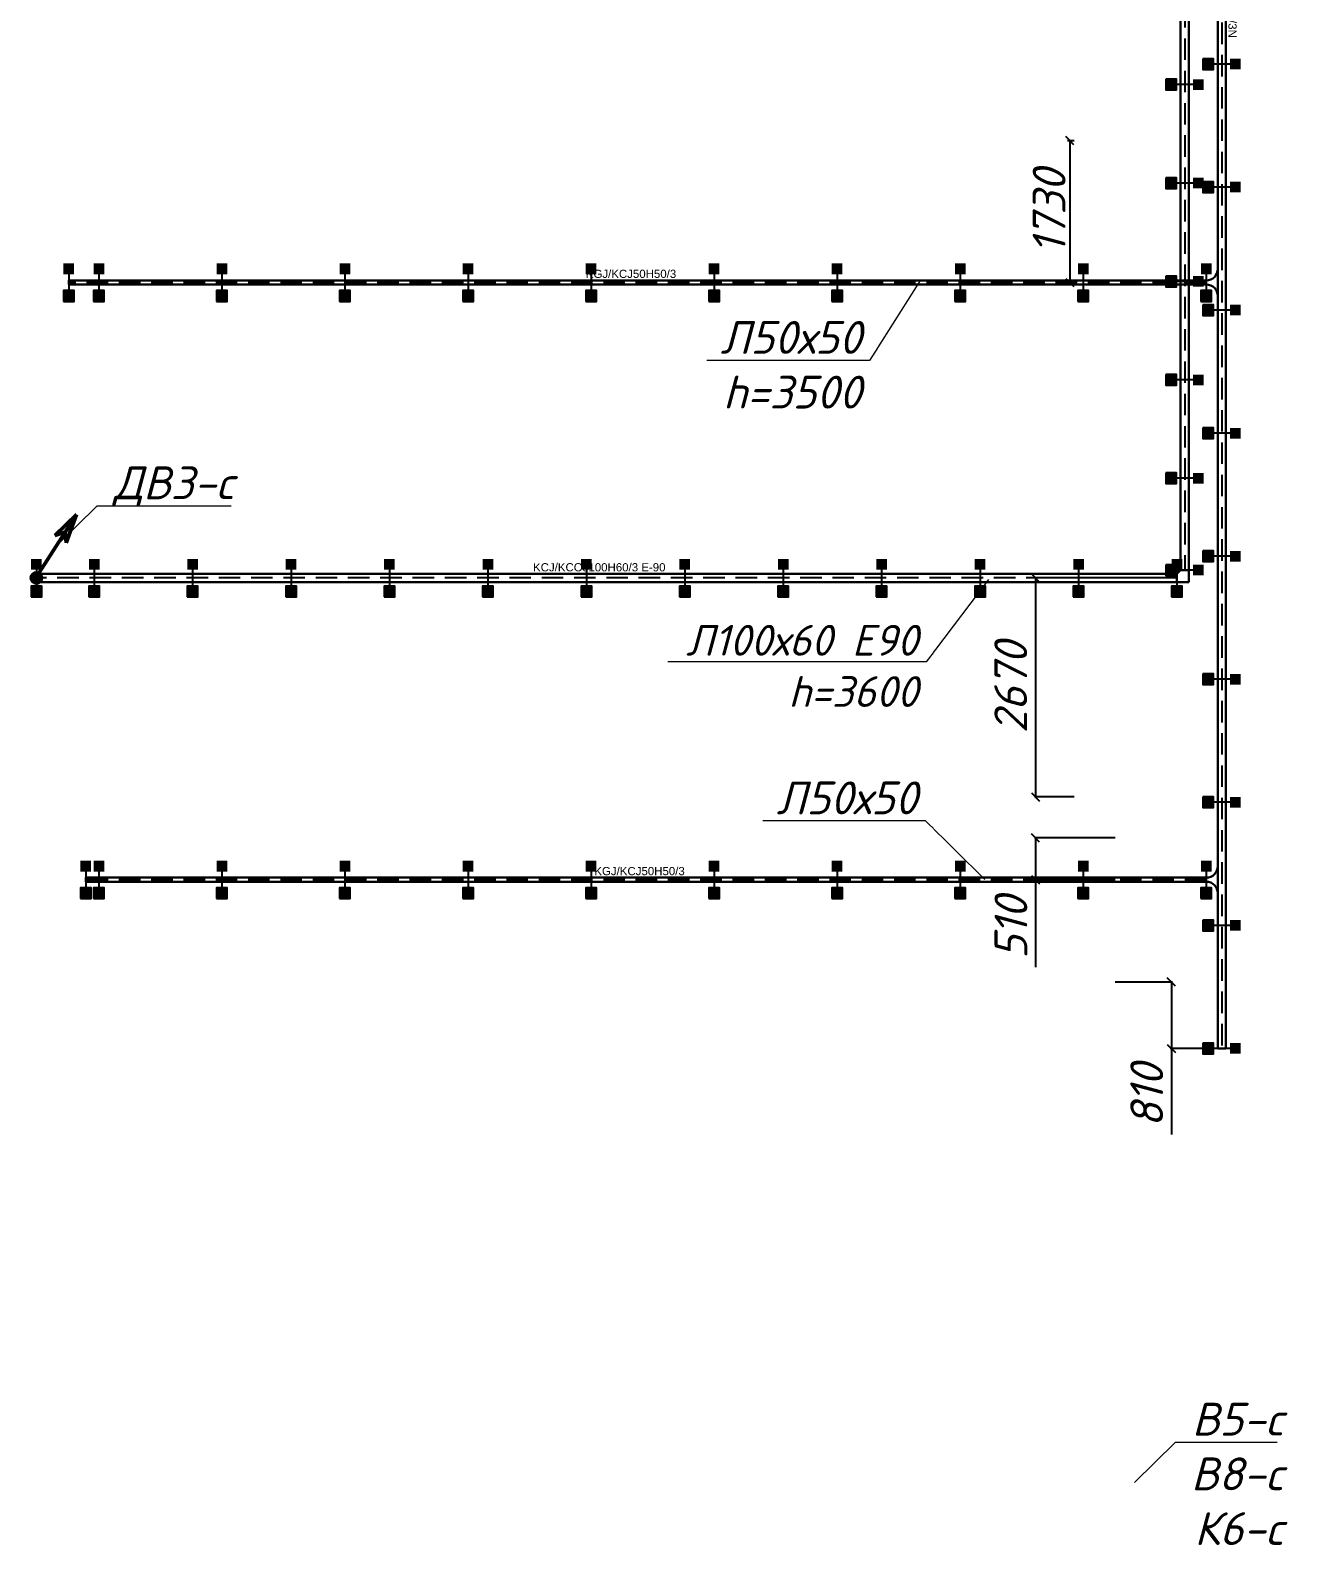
# Model space of a CAD drawing. Extents: x 221643 to 289394, y 86804 to 109436.
# Drawn here: x 244672 to 246218, y 100156 to 102022 of the extents above; entities that cross this region are included whole.
import ezdxf
from ezdxf import colors
from ezdxf.entities.mleader import LeaderData, LeaderLine
from ezdxf.math import Vec2, Vec3

# ---------------------------------------------------------------- set-up
doc = ezdxf.new("R2010")
doc.units = 0
doc.linetypes.add('DASHED2', pattern=[0.375, 0.25, -0.125])
doc.layers.get('Defpoints').update_dxf_attribs({"color": 140})
doc.layers.add('BAKS_opis', color=7, linetype='Continuous')
doc.layers.add("E_Прив'язки", color=24, linetype='Continuous')
for name, color, linetype, lineweight in [('E_Лотки', 5, 'Continuous', 30), ('E_Лотки_аварійні', 1, 'Continuous', 30), ('E_Позначення', 7, 'Continuous', 15), ('E_Щити', 1, 'Continuous', 50)]:
    doc.layers.add(name, color=color, linetype=linetype, lineweight=lineweight)
doc.layers.add('E_Лотки_опори_опуски', color=2, linetype='Continuous', plot=False)
doc.styles.add('GOST 2.304', font='isocpeui.ttf')
doc.styles.add('ROMANS', font='ROMANS')
doc.styles.get("Standard").update_dxf_attribs({"font": 'arial.ttf'})
doc.styles.add('ГОСТ 2.304', font='isocpeui.ttf')
doc.dimstyles.new('1to10', dxfattribs={"dimtxt": 40, "dimasz": 10, "dimexe": 3, "dimexo": 0, "dimgap": 5, "dimtad": 1, "dimdec": 0, "dimlfac": 10, "dimrnd": 5, "dimtxsty": 'GOST 2.304', "dimblk": 'OBLIQUE', "dimcen": 2.5, "dimadec": 0, "dimazin": 0, "dimtfac": 1, "dimtdec": 0, "dimtmove": 0, "dimatfit": 3, "dimfxl": 1, "dimarcsym": 0})
doc.dimstyles.new('ISO-25', dxfattribs={"dimtxt": 2.5, "dimasz": 2.5, "dimexe": 1.25, "dimexo": 0.625, "dimtad": 1, "dimtxsty": 'Standard', "dimcen": 2.5, "dimadec": 0, "dimazin": 0, "dimtfac": 1, "dimtmove": 0, "dimatfit": 3, "dimfxl": 1, "dimarcsym": 0})

# ---------------------------------------------------------------- blocks, each defined once
blk = doc.blocks.new('_None')
blk = doc.blocks.new('*U15')
at = {"lineweight": -2}
h = blk.add_hatch(color=256, dxfattribs=at)
h.paths.add_polyline_path([(8.77, 16.13), (3.9, 10.61), (6.34, 11.65)])
h.paths.add_polyline_path([(8.77, 16.13), (6.34, 11.65), (6.79, 9.05)])
h = blk.add_hatch(color=256, dxfattribs=at)
edge = h.paths.add_edge_path()
edge.add_arc((0.07, 0), 1.28, 0, 360)
for p, q in [((0, 0), (8.77, 16.13)), ((8.77, 16.13), (3.9, 10.61)), ((8.77, 16.13), (6.79, 9.05)), ((3.9, 10.61), (6.34, 11.65)), ((6.34, 11.65), (6.79, 9.05))]:
    blk.add_line(p, q, dxfattribs=at)
blk.add_circle((0.11, 0), 1.24, dxfattribs=at)
blk = doc.blocks.new('BAKS_447')
at = {"layer": 'BAKS_opis', "linetype": 'DASHED2', "ltscale": 105}
blk.add_line((0, 0), (0, -2550), dxfattribs=at)
at = {"layer": 'E_Лотки'}
for points in [[(-5, 0), (-5, -2550), (5, -2550), (5, 0)], [(-5, 0), (-5, -2550), (-5, -2550), (-5, 0)], [(5, 0), (5, -2550), (-5, -2550), (-5, 0)], [(5, 0), (5, -2550), (5, -2550), (5, 0)]]:
    blk.add_3dface(points, dxfattribs=at)
at = {"flags": 1}
for tag, p in [('LENGTH', (0, 0)), ('ID', (5, 0)), ('ATT_1', (0, -2550)), ('ATT_2', (0, -2550)), ('ATT_3', (0, -2550)), ('ATT_4', (0, -2550)), ('ATT_5', (0, -2550)), ('AN', (0, -2550)), ('TYP', (0, -2550)), ('NAME', (0, -2550)), ('P1X', (0, -2550)), ('P2X', (0, -2550)), ('P1Y', (0, -2550)), ('P2Y', (0, -2550)), ('LUSTRO', (0, -2550))]:
    blk.add_attdef(tag, p, '', height=2.5, dxfattribs=at)
at = {"layer": 'BAKS_opis'}
blk.add_attdef('SYMBOL', (8, -1221), '', height=10, rotation=270, dxfattribs=at)
blk = doc.blocks.new('A$C3C5B6495')
at = {"linetype": 'Continuous'}
for p, q in [((0, 33), (0, 0)), ((14, 19), (14, 14))]:
    blk.add_line(p, q, dxfattribs=at)
for centre, start, end in [((14, 33), 180, 270), ((14, 0), 90, 180)]:
    blk.add_arc(centre, 14, start, end, dxfattribs=at)
blk = doc.blocks.new('TKD___50')
blk.add_blockref('A$C3C5B6495', (0, -16.5))
blk = doc.blocks.new('BAKS_448')
at = {"layer": 'BAKS_opis', "linetype": 'DASHED2', "ltscale": 105}
blk.add_line((0, 0), (-1366, 0), dxfattribs=at)
at = {"layer": 'E_Лотки'}
for points in [[(0, 2.5), (-1366, 2.5), (-1366, -2.5), (0, -2.5)], [(0, 2.5), (-1366, 2.5), (-1366, 2.5), (0, 2.5)], [(0, -2.5), (-1366, -2.5), (-1366, 2.5), (0, 2.5)], [(0, -2.5), (-1366, -2.5), (-1366, -2.5), (0, -2.5)]]:
    blk.add_3dface(points, dxfattribs=at)
at = {"flags": 1}
for tag, p in [('ATT_1', (-1366, 0)), ('ATT_2', (-1366, 0)), ('ATT_3', (-1366, 0)), ('ATT_4', (-1366, 0)), ('ATT_5', (-1366, 0)), ('AN', (-1366, 0)), ('TYP', (-1366, 0)), ('NAME', (-1366, 0)), ('P1X', (-1366, 0)), ('P2X', (-1366, 0)), ('P1Y', (-1366, 0)), ('P2Y', (-1366, 0)), ('LUSTRO', (-1366, 0)), ('LENGTH', (0, 0)), ('ID', (0, -2.5))]:
    blk.add_attdef(tag, p, '', height=2.5, dxfattribs=at)
at = {"layer": 'BAKS_opis'}
blk.add_attdef('SYMBOL', (-746, 5.5), '', height=10, rotation=0, dxfattribs=at)
blk = doc.blocks.new('BAKS_455')
at = {"layer": 'BAKS_opis', "linetype": 'DASHED2', "ltscale": 105}
blk.add_line((0, 0), (-1390.5, 0), dxfattribs=at)
at = {"layer": 'E_Лотки_аварійні'}
for points in [[(0, 5), (-1390.5, 5), (-1390.5, -5), (0, -5)], [(0, 5), (-1390.5, 5), (-1390.5, 5), (0, 5)], [(0, -5), (-1390.5, -5), (-1390.5, 5), (0, 5)], [(0, -5), (-1390.5, -5), (-1390.5, -5), (0, -5)]]:
    blk.add_3dface(points, dxfattribs=at)
at = {"flags": 1}
for tag, p in [('ATT_1', (-1390.5, 0)), ('ATT_2', (-1390.5, 0)), ('ATT_3', (-1390.5, 0)), ('ATT_4', (-1390.5, 0)), ('ATT_5', (-1390.5, 0)), ('AN', (-1390.5, 0)), ('TYP', (-1390.5, 0)), ('NAME', (-1390.5, 0)), ('P1X', (-1390.5, 0)), ('P2X', (-1390.5, 0)), ('P1Y', (-1390.5, 0)), ('P2Y', (-1390.5, 0)), ('LUSTRO', (-1390.5, 0)), ('LENGTH', (9.5, 0)), ('ID', (9.5, -5))]:
    blk.add_attdef(tag, p, '', height=2.5, dxfattribs=at)
at = {"layer": 'BAKS_opis'}
blk.add_attdef('SYMBOL', (-785, 8), '', height=10, rotation=0, dxfattribs=at)
blk = doc.blocks.new('A$C7FF703E6')
at = {"linetype": 'Continuous'}
for p, q in [((0, 145), (100, 145)), ((0, 145), (0, 0)), ((100, 145), (145, 100)), ((145, 100), (145, 0)), ((145, 0), (0, 0))]:
    blk.add_line(p, q, dxfattribs=at)
blk = doc.blocks.new('KK___100')
at = {"xscale": 0.1, "yscale": 0.1, "zscale": 0.1, "rotation": 270}
blk.add_blockref('A$C7FF703E6', (-5, 14.5), dxfattribs=at)
at = {"style": 'ROMANS', "flags": 9}
for tag, p in [('SYMBOL', (-1386.7, 2120.9)), ('ID', (-1386.4, 2120.9)), ('NAME', (-1386.1, 2120.9)), ('TYP', (-1385.8, 2120.9)), ('LENGTH', (-1385.4, 2120.9)), ('ATT_1', (-1385.1, 2120.9)), ('ATT_2', (-1384.8, 2120.9)), ('ATT_3', (-1384.4, 2120.9)), ('ATT_4', (-1384, 2120.9)), ('ATT_5', (-1383.7, 2120.9)), ('LUSTRO', (-1383.3, 2120.9)), ('P1', (-1383, 2120.9)), ('P2', (-1382.7, 2120.9)), ('AN', (-1382.4, 2120.9))]:
    blk.add_attdef(tag, p, '', height=0.3, rotation=90, dxfattribs=at)
blk = doc.blocks.new('BAKS_456')
at = {"layer": 'BAKS_opis', "linetype": 'DASHED2', "ltscale": 105}
blk.add_line((0, 0), (0, -1671.9), dxfattribs=at)
at = {"layer": 'E_Лотки_аварійні'}
for points in [[(-5, 0), (-5, -1671.9), (5, -1671.9), (5, 0)], [(-5, 0), (-5, -1671.9), (-5, -1671.9), (-5, 0)], [(5, 0), (5, -1671.9), (-5, -1671.9), (-5, 0)], [(5, 0), (5, -1671.9), (5, -1671.9), (5, 0)]]:
    blk.add_3dface(points, dxfattribs=at)
at = {"flags": 1}
for tag, p in [('LENGTH', (0, 0)), ('ID', (5, 0)), ('ATT_1', (0, -1681.4)), ('ATT_2', (0, -1681.4)), ('ATT_3', (0, -1681.4)), ('ATT_4', (0, -1681.4)), ('ATT_5', (0, -1681.4)), ('AN', (0, -1681.4)), ('TYP', (0, -1681.4)), ('NAME', (0, -1681.4)), ('P1X', (0, -1681.4)), ('P2X', (0, -1681.4)), ('P1Y', (0, -1681.4)), ('P2Y', (0, -1681.4))]:
    blk.add_attdef(tag, p, '', height=2.5, dxfattribs=at)
at = {"layer": 'BAKS_opis'}
blk.add_attdef('SYMBOL', (8, -746.2), '', height=10, rotation=270, dxfattribs=at)
blk = doc.blocks.new('_Oblique')
at = {"color": 0, "linetype": 'ByBlock', "lineweight": -2}
blk.add_line((-0.5, -0.5), (0.5, 0.5), dxfattribs=at)
blk = doc.blocks.new('*D419')
at = {"layer": 'Defpoints', "color": 0, "transparency": 16777216}
for p in [(246069.9, 101354.9), (245897.5, 101087.9), (245944.7, 101087.9)]:
    blk.add_point(p, dxfattribs=at)
at = {"layer": "E_Прив'язки", "color": 0, "lineweight": -2, "transparency": 16777216}
for p, q in [((246069.9, 101354.9), (245896.3, 101354.9)), ((245897.5, 101354.9), (245897.5, 101087.9)), ((245944.7, 101087.9), (245896.3, 101087.9))]:
    blk.add_line(p, q, dxfattribs=at)
at = {"layer": "E_Прив'язки", "color": 0, "lineweight": -2, "transparency": 16777216, "xscale": 10, "yscale": 10, "zscale": 10}
for p, rotation in [((245897.5, 101354.9), 90), ((245897.5, 101087.9), 270)]:
    blk.add_blockref('_Oblique', p, dxfattribs=dict(at, rotation=rotation))
at = {"layer": "E_Прив'язки", "color": 0, "transparency": 16777216, "insert": (245867.3, 101221.4), "char_height": 40, "attachment_point": 5, "rotation": 90, "style": 'GOST 2.304', "bg_fill": 3, "box_fill_scale": 1.1, "bg_fill_color": 256, "bg_fill_true_color": 13158600, "bg_fill_transparency": 0}
blk.add_mtext('2670', dxfattribs=at)
blk = doc.blocks.new('*D420')
at = {"layer": 'Defpoints', "color": 0, "transparency": 16777216}
for p in [(245994.7, 101037.9), (245897.5, 100987), (245994.7, 100987)]:
    blk.add_point(p, dxfattribs=at)
at = {"layer": "E_Прив'язки", "color": 0, "lineweight": -2, "transparency": 16777216}
for p, q in [((245994.7, 101037.9), (245896.3, 101037.9)), ((245897.5, 101037.9), (245897.5, 100987)), ((245994.7, 100987), (245896.3, 100987)), ((245897.5, 100987), (245897.5, 100880.3))]:
    blk.add_line(p, q, dxfattribs=at)
at = {"layer": "E_Прив'язки", "color": 0, "lineweight": -2, "transparency": 16777216, "xscale": 10, "yscale": 10, "zscale": 10}
for p, rotation in [((245897.5, 101037.9), 90), ((245897.5, 100987), 270)]:
    blk.add_blockref('_Oblique', p, dxfattribs=dict(at, rotation=rotation))
at = {"layer": "E_Прив'язки", "color": 0, "transparency": 16777216, "insert": (245867.5, 100928.7), "char_height": 40, "attachment_point": 5, "rotation": 90, "style": 'GOST 2.304', "bg_fill": 3, "box_fill_scale": 1.1, "bg_fill_color": 256, "bg_fill_true_color": 13158600, "bg_fill_transparency": 0}
blk.add_mtext('510', dxfattribs=at)
blk = doc.blocks.new('*D421')
at = {"layer": 'Defpoints', "color": 0, "transparency": 16777216}
for p in [(245994.7, 100862.4), (246063.1, 100781.3), (246119.7, 100781.3)]:
    blk.add_point(p, dxfattribs=at)
at = {"layer": "E_Прив'язки", "color": 0, "lineweight": -2, "transparency": 16777216}
for p, q in [((245994.7, 100862.4), (246064.3, 100862.4)), ((246063.1, 100862.4), (246063.1, 100781.3)), ((246119.7, 100781.3), (246061.8, 100781.3)), ((246063.1, 100781.3), (246063.1, 100676.4))]:
    blk.add_line(p, q, dxfattribs=at)
at = {"layer": "E_Прив'язки", "color": 0, "lineweight": -2, "transparency": 16777216, "xscale": 10, "yscale": 10, "zscale": 10}
for p, rotation in [((246063.1, 100862.4), 90), ((246063.1, 100781.3), 270)]:
    blk.add_blockref('_Oblique', p, dxfattribs=dict(at, rotation=rotation))
at = {"layer": "E_Прив'язки", "color": 0, "transparency": 16777216, "insert": (246033.1, 100723.9), "char_height": 40, "attachment_point": 5, "rotation": 90, "style": 'GOST 2.304', "bg_fill": 3, "box_fill_scale": 1.1, "bg_fill_color": 256, "bg_fill_true_color": 13158600, "bg_fill_transparency": 0}
blk.add_mtext('810', dxfattribs=at)
blk = doc.blocks.new('BAKS_1692')
at = {"layer": 'BAKS_opis', "linetype": 'DASHED2', "ltscale": 105}
blk.add_line((0, 0), (-1386.7, 0), dxfattribs=at)
at = {"layer": 'E_Лотки'}
for points in [[(0, 2.5), (-1386.7, 2.5), (-1386.7, -2.5), (0, -2.5)], [(0, 2.5), (-1386.7, 2.5), (-1386.7, 2.5), (0, 2.5)], [(0, -2.5), (-1386.7, -2.5), (-1386.7, 2.5), (0, 2.5)], [(0, -2.5), (-1386.7, -2.5), (-1386.7, -2.5), (0, -2.5)]]:
    blk.add_3dface(points, dxfattribs=at)
at = {"flags": 1}
for tag, p in [('ATT_1', (-1386.7, 0)), ('ATT_2', (-1386.7, 0)), ('ATT_3', (-1386.7, 0)), ('ATT_4', (-1386.7, 0)), ('ATT_5', (-1386.7, 0)), ('AN', (-1386.7, 0)), ('TYP', (-1386.7, 0)), ('NAME', (-1386.7, 0)), ('P1X', (-1386.7, 0)), ('P2X', (-1386.7, 0)), ('P1Y', (-1386.7, 0)), ('P2Y', (-1386.7, 0)), ('LUSTRO', (-1386.7, 0)), ('LENGTH', (0, 0)), ('ID', (0, -2.5))]:
    blk.add_attdef(tag, p, '', height=2.5, dxfattribs=at)
at = {"layer": 'BAKS_opis'}
blk.add_attdef('SYMBOL', (-756.4, 5.5), '', height=10, rotation=0, dxfattribs=at)
blk = doc.blocks.new('podpora_200')
for points in [[(-6.5, 10), (0, 10), (6.5, 10), (6.5, 23.1), (-6.5, 23.1)], [(-6.5, -23.1), (6.5, -23.1), (6.5, -10), (-6.5, -10)]]:
    blk.add_hatch(color=256).paths.add_polyline_path(points)
blk.add_line((0, 10), (0, -10))
blk.add_lwpolyline([(-6.5, -23.1), (6.5, -23.1), (6.5, -10), (-6.5, -10)], close=True)
at = {"style": 'ROMANS', "flags": 9}
for tag, p in [('SYMBOL', (3.3, 14.9)), ('TYP', (3.3, 13.9)), ('ATT_1', (3.3, 13.2)), ('ATT_2', (3.3, 12.9)), ('ATT_3', (3.3, 12.5)), ('ATT_4', (3.3, 12.2)), ('ATT_5', (3.3, 11.8)), ('AN', (3.3, 10.8)), ('ELEM', (3.3, 10.5)), ('ID', (3.3, 14.5)), ('NAME', (3.3, 14.2)), ('LENGTH', (3.3, 13.6)), ('P1', (3.3, 11.4)), ('P2', (3.3, 11.1))]:
    blk.add_attdef(tag, p, '', height=0.3, dxfattribs=at)
blk = doc.blocks.new('*D1722')
at = {"layer": 'Defpoints', "color": 0, "transparency": 16777216}
for p in [(245944.7, 101887.9), (245939.4, 101715.1), (245942.5, 101715.1)]:
    blk.add_point(p, dxfattribs=at)
at = {"layer": "E_Прив'язки", "color": 0, "lineweight": -2, "transparency": 16777216}
for p, q in [((245944.7, 101887.9), (245936.4, 101887.9)), ((245939.4, 101887.9), (245939.4, 101715.1)), ((245942.5, 101715.1), (245936.4, 101715.1))]:
    blk.add_line(p, q, dxfattribs=at)
at = {"layer": "E_Прив'язки", "color": 0, "lineweight": -2, "transparency": 16777216, "xscale": 10, "yscale": 10, "zscale": 10}
for p, rotation in [((245939.4, 101887.9), 90), ((245939.4, 101715.1), 270)]:
    blk.add_blockref('_Oblique', p, dxfattribs=dict(at, rotation=rotation))
at = {"layer": "E_Прив'язки", "color": 0, "transparency": 16777216, "insert": (245914.1, 101801.5), "char_height": 40, "attachment_point": 5, "rotation": 90, "style": 'GOST 2.304'}
blk.add_mtext('1730', dxfattribs=at)

msp = doc.modelspace()

# ---------------------------------------------------------------- block references
at = {"layer": 'E_Лотки'}
for name, p, values in [('BAKS_447', (246124.6584, 103331.3242), {'SYMBOL': 'KCJ100H50/3N'}), ('BAKS_1692', (246105.6584, 101715.0934), {'SYMBOL': 'KGJ/KCJ50H50/3'}), ('BAKS_448', (246105.6584, 100986.9939), {'SYMBOL': 'KGJ/KCJ50H50/3'})]:
    msp.add_blockref(name, p, dxfattribs=at).add_auto_attribs(values)
at = {"layer": 'E_Лотки', "xscale": -1}
msp.add_blockref('TKD___50', (246119.6584, 101715.0934), dxfattribs=at)
at = {"layer": 'E_Лотки', "rotation": 180}
msp.add_blockref('TKD___50', (246119.6584, 100986.9939), dxfattribs=at)
at = {"layer": 'E_Лотки_аварійні'}
for name, p in [('BAKS_456', (246079.4403, 103036.309)), ('BAKS_455', (246069.9403, 101354.8635))]:
    msp.add_blockref(name, p, dxfattribs=at).add_auto_attribs({'SYMBOL': 'KCJ/KCOJ100H60/3 E-90'})
at = {"layer": 'E_Лотки_аварійні', "rotation": 180.0000000000037}
msp.add_blockref('KK___100', (246079.4403, 101364.3635), dxfattribs=at)
at = {"layer": 'E_Лотки_опори_опуски', "rotation": 270}
for p in [(246124.6584, 101981.3242), (246079.4403, 101956.309), (246079.4403, 101836.309), (246124.6584, 101831.3242), (246079.4403, 101716.309), (246124.6584, 101681.3242), (246079.4403, 101596.309), (246124.6584, 101531.3242), (246079.4403, 101476.309), (246124.6584, 101381.3242), (246124.6584, 101231.3242), (246124.6584, 101081.3242), (246124.6584, 100931.3242)]:
    msp.add_blockref('podpora_200', p, dxfattribs=at)
at = {"layer": 'E_Лотки_опори_опуски'}
for p in [(244718.9575, 101715.0934), (244755.6584, 101715.0934), (244905.6584, 101715.0934), (245055.6584, 101715.0934), (245205.6584, 101715.0934), (245355.6584, 101715.0934), (245505.6584, 101715.0934), (245655.6584, 101715.0934), (245805.6584, 101715.0934), (245955.6584, 101715.0934), (246105.6584, 101715.0934), (246105.6584, 101715.0934), (244679.4403, 101354.8635), (244749.9403, 101354.8635), (244869.9403, 101354.8635), (244989.9403, 101354.8635), (245109.9403, 101354.8635), (245229.9403, 101354.8635), (245349.9403, 101354.8635), (245469.9403, 101354.8635), (245589.9403, 101354.8635), (245709.9403, 101354.8635), (244739.6584, 100986.9939), (244755.6584, 100986.9939), (244905.6584, 100986.9939), (245055.6584, 100986.9939), (245205.6584, 100986.9939), (245355.6584, 100986.9939), (245505.6584, 100986.9939), (245655.6584, 100986.9939), (245805.6584, 100986.9939), (246105.6584, 100986.9939)]:
    msp.add_blockref('podpora_200', p, dxfattribs=at)
at = {"layer": 'E_Щити', "xscale": 5.000000000000003, "yscale": 5.000000000000003, "zscale": 5.000000000000003, "rotation": 355.953213338055}
msp.add_blockref('*U15', (244678.8821, 101354.909), dxfattribs=at)

# ---------------------------------------------------------------- dimensions: what is measured, and where the dimension line sits
at = {"layer": "E_Прив'язки"}
dim = msp.add_linear_dim(base=(245939.3644, 101715.0934), p1=(245944.6584, 101887.909), p2=(245942.5224, 101715.0934), angle=90, dimstyle='1to10', dxfattribs=at)
dim.commit()
dim.dimension.update_dxf_attribs({"geometry": '*D1722', "text_midpoint": (245914.1068, 101801.5012)})

# ---------------------------------------------------------------- leaders
at = {"layer": 'E_Позначення'}
ml = msp.add_multileader_mtext('Standard', dxfattribs=at)
ml.set_content('В5-с\\PВ8-с\\PК6-с', color=256, style='ГОСТ 2.304')
ml.set_leader_properties(color=256, linetype='ByLayer', lineweight=-1)
ml.set_arrow_properties(name='NONE')
ml.build(insert=Vec2(0, 0))
ml.multileader.update_dxf_attribs({"has_dogleg": 0, "text_left_attachment_type": 6, "text_right_attachment_type": 6, "dogleg_length": 0, "arrow_head_size": 0.1})
ctx = ml.context
ctx.base_point, ctx.char_height, ctx.arrow_head_size, ctx.landing_gap_size, ctx.plane_origin = Vec3(246067.9668, 100301.355), 40, 0.1, 10, Vec3(247968.9438, 100056.7384)
ctx.left_attachment, ctx.right_attachment, ctx.text_align_type = 6, 6, 2
notes = []
notes.append((ctx, [(0, (1, 1, 0), (246067.9668, 100301.355), (1, 0), 0, [(0, [(246018.0455, 100252.1016)], 0, [])])]))
ctx.mtext.insert, ctx.mtext.alignment, ctx.mtext.flow_direction = Vec3(246197.9668, 100349.355), 3, 5
ctx.mtext.has_bg_fill, ctx.mtext.bg_color, ctx.mtext.bg_scale_factor, ctx.mtext.bg_transparency, ctx.mtext.use_window_bg_color = 1, -1027028792, 1.5, 0, 1
for ctx, leaders in notes:
    for number, flags, end, landing, length, lines in leaders:
        leader = LeaderData()
        leader.index, (leader.has_last_leader_line, leader.has_dogleg_vector, leader.attachment_direction) = number, flags
        leader.last_leader_point, leader.dogleg_vector, leader.dogleg_length = Vec3(end), Vec3(landing), length
        for number, points, colour, breaks in lines:
            line = LeaderLine()
            line.index, line.vertices, line.color, line.breaks = number, Vec3.list(points), colors.encode_raw_color(colour), breaks
            leader.lines.append(line)
        ctx.leaders.append(leader)

# ---------------------------------------------------------------- next in the draw order: dimensions: what is measured, and where the dimension line sits
at = {"layer": "E_Прив'язки"}
for base, p1, p2, picture, middle in [((245897.52, 101087.90902), (246069.94032, 101354.86347), (245944.65842, 101087.90902), '*D419', (245867.26243, 101221.38625)), ((245897.52, 100986.9939), (245994.6584, 101037.909), (245994.6584, 100986.9939), '*D420', (245867.52, 100928.6606)), ((246063.0648, 100781.3242), (245994.6584, 100862.3686), (246119.6584, 100781.3242), '*D421', (246033.0648, 100723.8848))]:
    dim = msp.add_linear_dim(base=base, p1=p1, p2=p2, angle=90, dimstyle='ISO-25', override={"dimtxt": 40, "dimasz": 10, "dimexo": 0, "dimgap": 10, "dimlfac": 10, "dimrnd": 5, "dimtxsty": 'GOST 2.304', "dimblk1": 'Oblique', "dimblk2": 'Oblique', "dimsah": 1, "dimfxl": 1.25, "dimtfill": 1}, dxfattribs=at)
    dim.commit()
    dim.dimension.update_dxf_attribs({"geometry": picture, "text_midpoint": middle})

# ---------------------------------------------------------------- next in the draw order: leaders
at = {"layer": 'E_Позначення'}
ml = msp.add_multileader_mtext('Standard', dxfattribs=at)
ml.set_content('Л50х50\\Ph=3500', color=256, style='ГОСТ 2.304')
ml.set_leader_properties(color=256, linetype='ByLayer', lineweight=-1)
ml.set_arrow_properties(name='NONE')
ml.build(insert=Vec2(0, 0))
ml.multileader.update_dxf_attribs({"has_dogleg": 0, "text_left_attachment_type": 6, "text_right_attachment_type": 6, "dogleg_length": 0, "arrow_head_size": 0.1})
ctx = ml.context
ctx.base_point, ctx.char_height, ctx.arrow_head_size, ctx.landing_gap_size, ctx.plane_origin = Vec3(245487.6973, 101620.0703), 40, 0.1, 10, Vec3(247444.9019, 101046.2332)
ctx.left_attachment, ctx.right_attachment, ctx.text_align_type = 6, 6, 2
notes = []
notes.append((ctx, [(1, (1, 1, 0), (245695.2428, 101620.0703), (-1, 0), 0, [(0, [(245756.85, 101717.5934)], 0, [])])]))
ctx.mtext.insert, ctx.mtext.alignment, ctx.mtext.flow_direction = Vec3(245685.2428, 101668.0703), 3, 5
ctx.mtext.has_bg_fill, ctx.mtext.bg_color, ctx.mtext.bg_scale_factor, ctx.mtext.bg_transparency, ctx.mtext.use_window_bg_color = 1, -1027028792, 1.5, 0, 1
ml = msp.add_multileader_mtext('Standard', dxfattribs=at)
ml.set_content('ДВ3-с', color=256, style='ГОСТ 2.304')
ml.set_leader_properties(color=256, linetype='ByLayer', lineweight=-1)
ml.set_arrow_properties(name='NONE')
ml.build(insert=Vec2(0, 0))
ml.multileader.update_dxf_attribs({"has_dogleg": 0, "text_left_attachment_type": 6, "text_right_attachment_type": 6, "dogleg_length": 0, "arrow_head_size": 0.1})
ctx = ml.context
ctx.base_point, ctx.char_height, ctx.arrow_head_size, ctx.landing_gap_size, ctx.plane_origin = Vec3(244753.52, 101442.8388), 40, 0.1, 10, Vec3(246654.497, 101198.2222)
ctx.left_attachment, ctx.right_attachment, ctx.text_align_type = 6, 6, 2
notes.append((ctx, [(0, (1, 1, 0), (244753.52, 101442.8388), (1, 0), 0, [(0, [(244703.5987, 101393.5854)], 0, [])])]))
ctx.mtext.insert, ctx.mtext.alignment, ctx.mtext.flow_direction = Vec3(244918.52, 101490.8388), 3, 5
ctx.mtext.has_bg_fill, ctx.mtext.bg_color, ctx.mtext.bg_scale_factor, ctx.mtext.bg_transparency, ctx.mtext.use_window_bg_color = 1, -1027028792, 1.5, 0, 1
for ctx, leaders in notes:
    for number, flags, end, landing, length, lines in leaders:
        leader = LeaderData()
        leader.index, (leader.has_last_leader_line, leader.has_dogleg_vector, leader.attachment_direction) = number, flags
        leader.last_leader_point, leader.dogleg_vector, leader.dogleg_length = Vec3(end), Vec3(landing), length
        for number, points, colour, breaks in lines:
            line = LeaderLine()
            line.index, line.vertices, line.color, line.breaks = number, Vec3.list(points), colors.encode_raw_color(colour), breaks
            leader.lines.append(line)
        ctx.leaders.append(leader)

# ---------------------------------------------------------------- next in the draw order: block references
at = {"layer": 'E_Лотки_опори_опуски'}
for p in [(245829.9403, 101354.8635), (245949.9403, 101354.8635), (246069.9403, 101354.8635), (245955.6584, 100986.9939)]:
    msp.add_blockref('podpora_200', p, dxfattribs=at)
at = {"layer": 'E_Лотки_опори_опуски', "rotation": 270}
for p in [(246079.4403, 101364.3635), (246124.6584, 100781.3242)]:
    msp.add_blockref('podpora_200', p, dxfattribs=at)

# ---------------------------------------------------------------- next in the draw order: leaders
at = {"layer": 'E_Позначення'}
ml = msp.add_multileader_mtext('Standard', dxfattribs=at)
ml.set_content('Л50х50', color=256, style='ГОСТ 2.304')
ml.set_leader_properties(color=256, linetype='ByLayer', lineweight=-1)
ml.set_arrow_properties(name='NONE')
ml.build(insert=Vec2(0, 0))
ml.multileader.update_dxf_attribs({"has_dogleg": 0, "text_left_attachment_type": 6, "text_right_attachment_type": 6, "dogleg_length": 0, "arrow_head_size": 0.1})
ctx = ml.context
ctx.base_point, ctx.char_height, ctx.arrow_head_size, ctx.landing_gap_size, ctx.plane_origin = Vec3(245555.9364, 101058.7443), 40, 0.1, 10, Vec3(247885.5418, 100562.3146)
ctx.left_attachment, ctx.right_attachment, ctx.text_align_type = 6, 6, 2
notes = []
notes.append((ctx, [(1, (1, 1, 0), (245763.4819, 101058.7443), (-1, 0), 0, [(0, [(245835.8272, 100987.231)], 0, [])])]))
ctx.mtext.insert, ctx.mtext.alignment, ctx.mtext.flow_direction = Vec3(245753.4819, 101106.7443), 3, 5
ctx.mtext.has_bg_fill, ctx.mtext.bg_color, ctx.mtext.bg_scale_factor, ctx.mtext.bg_transparency, ctx.mtext.use_window_bg_color = 1, -1027028792, 1.5, 0, 1
for ctx, leaders in notes:
    for number, flags, end, landing, length, lines in leaders:
        leader = LeaderData()
        leader.index, (leader.has_last_leader_line, leader.has_dogleg_vector, leader.attachment_direction) = number, flags
        leader.last_leader_point, leader.dogleg_vector, leader.dogleg_length = Vec3(end), Vec3(landing), length
        for number, points, colour, breaks in lines:
            line = LeaderLine()
            line.index, line.vertices, line.color, line.breaks = number, Vec3.list(points), colors.encode_raw_color(colour), breaks
            leader.lines.append(line)
        ctx.leaders.append(leader)

# ---------------------------------------------------------------- next in the draw order: leaders
ml = msp.add_multileader_mtext('Standard', dxfattribs=at)
ml.set_content('Л100х60 Е90\\Ph=3600', color=256, style='ГОСТ 2.304')
ml.set_leader_properties(color=256, linetype='ByLayer', lineweight=-1)
ml.set_arrow_properties(name='NONE')
ml.build(insert=Vec2(0, 0))
ml.multileader.update_dxf_attribs({"has_dogleg": 0, "text_left_attachment_type": 6, "text_right_attachment_type": 6, "text_top_attachment_type": 10, "dogleg_length": 0, "arrow_head_size": 0.1})
ctx = ml.context
ctx.base_point, ctx.char_height, ctx.arrow_head_size, ctx.landing_gap_size, ctx.plane_origin = Vec3(245438.593, 101252.6502), 37.5, 0.1, 10, Vec3(245444.7785, 101328.5716)
ctx.left_attachment, ctx.right_attachment, ctx.text_align_type = 6, 6, 2
notes = []
notes.append((ctx, [(1, (1, 1, 0), (245764.2464, 101252.6502), (-1, 0), 0, [(0, [(245840.2665, 101352.9215)], 0, [])])]))
ctx.mtext.insert, ctx.mtext.alignment, ctx.mtext.flow_direction = Vec3(245754.2464, 101297.6502), 3, 5
ctx.mtext.has_bg_fill, ctx.mtext.bg_color, ctx.mtext.bg_scale_factor, ctx.mtext.bg_transparency, ctx.mtext.use_window_bg_color = 1, -1027028792, 1.5, 0, 1
for ctx, leaders in notes:
    for number, flags, end, landing, length, lines in leaders:
        leader = LeaderData()
        leader.index, (leader.has_last_leader_line, leader.has_dogleg_vector, leader.attachment_direction) = number, flags
        leader.last_leader_point, leader.dogleg_vector, leader.dogleg_length = Vec3(end), Vec3(landing), length
        for number, points, colour, breaks in lines:
            line = LeaderLine()
            line.index, line.vertices, line.color, line.breaks = number, Vec3.list(points), colors.encode_raw_color(colour), breaks
            leader.lines.append(line)
        ctx.leaders.append(leader)

doc.saveas('drawing.dxf')
